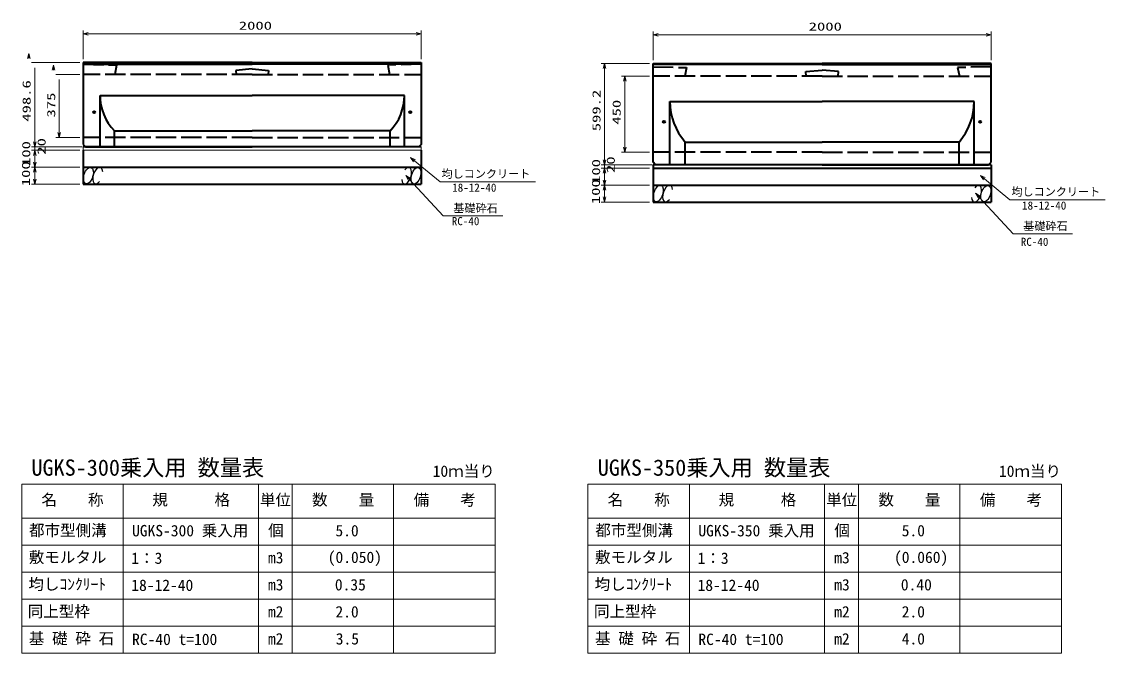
# Model space of a CAD drawing. Units: millimetres on the paper. Extents: x 15 to 1224, y 2 to 859.
# Drawn here: x 360 to 680.5, y 236.2 to 423.1 of the extents above; entities that cross this region are included whole.
import ezdxf
from ezdxf.enums import TextEntityAlignment as Align

# ---------------------------------------------------------------- set-up
doc = ezdxf.new("R2010")
doc.units = ezdxf.units.MM
doc.linetypes.add('DASHED', pattern=[7.5, 6, -1.5])
doc.linetypes.add('USER4', pattern=[6.773336, 0.846667, -0.846667, 0.846667, -0.846667, 0.846667, -0.846667, 0.846667, -0.846667])
for name, color, linetype, lineweight in [('D-BMK-HTXT', 7, 'Continuous', 13), ('D-STR-DIM（寸法）', 7, 'Continuous', 13), ('D-STR-HTXT(均しCON-旗)', 7, 'Continuous', 13), ('D-STR-HTXT(基礎砕石-旗)', 7, 'Continuous', 13), ('D-STR-STRF(グリ)', 7, 'Continuous', 25), ('D-STR（構造物）', 1, 'Continuous', 35)]:
    doc.layers.add(name, color=color, linetype=linetype, lineweight=lineweight)
doc.styles.add('ＭＳ ゴシック', font='')
doc.styles.get('ＭＳ ゴシック').set_extended_font_data('MS Gothic')

# ---------------------------------------------------------------- blocks, each defined once
blk = doc.blocks.new('_Open30')
at = {"color": 7, "linetype": 'Continuous', "lineweight": 13}
for p, q in [((-1, 0.2679), (0, 0)), ((0, 0), (-1, -0.2679)), ((0, 0), (-1, 0))]:
    blk.add_line(p, q, dxfattribs=at)

msp = doc.modelspace()

# ---------------------------------------------------------------- linework, layer by layer
at = {"layer": 'D-BMK-HTXT'}
for p, q in [((360.031, 286.243), (500.031, 286.243)), ((360.031, 286.243), (360.031, 236.243)), ((390.031, 286.243), (390.031, 236.243)), ((430.031, 286.243), (430.031, 236.243)), ((440.031, 286.243), (440.031, 236.243)), ((470.031, 286.243), (470.031, 236.243)), ((500.031, 286.243), (500.031, 236.243)), ((527.484, 286.243), (667.484, 286.243)), ((527.484, 286.243), (527.484, 236.243)), ((557.484, 286.243), (557.484, 236.243)), ((597.484, 286.243), (597.484, 236.243)), ((607.484, 286.243), (607.484, 236.243)), ((637.484, 286.243), (637.484, 236.243)), ((667.484, 286.243), (667.484, 236.243)), ((360.031, 276.243), (500.031, 276.243)), ((527.484, 276.243), (667.484, 276.243)), ((360.031, 268.243), (500.031, 268.243)), ((527.484, 268.243), (667.484, 268.243)), ((360.031, 260.243), (500.031, 260.243)), ((527.484, 260.243), (667.484, 260.243)), ((360.031, 252.243), (500.031, 252.243)), ((527.484, 252.243), (667.484, 252.243)), ((360.031, 244.243), (500.031, 244.243)), ((527.484, 244.243), (667.484, 244.243)), ((360.031, 236.243), (500.031, 236.243)), ((527.484, 236.243), (667.484, 236.243))]:
    msp.add_line(p, q, dxfattribs=at)
at = {"layer": 'D-STR-DIM（寸法）'}
for p, q in [((378.202, 411.967), (378.202, 420.45)), ((478.202, 411.967), (478.202, 420.45)), ((546.723, 411.7), (546.723, 420.182)), ((646.723, 411.7), (646.723, 420.182)), ((379.702, 419.45), (476.702, 419.45)), ((548.223, 419.182), (645.223, 419.182)), ((377.201, 410.967), (362.892, 410.967)), ((545.723, 410.7), (531.413, 410.7)), ((363.892, 409.467), (363.892, 387.537)), ((377.201, 407.458), (370.158, 407.458)), ((532.413, 409.2), (532.413, 382.24)), ((545.723, 406.99), (537.422, 406.99)), ((371.158, 405.958), (371.158, 390.287)), ((538.422, 405.49), (538.422, 385.99)), ((363.892, 387.537), (363.892, 389.037)), ((377.201, 388.787), (370.158, 388.787)), ((377.952, 386.037), (362.892, 386.037)), ((377.201, 386.037), (362.892, 386.037)), ((377.201, 385.037), (362.892, 385.037)), ((377.201, 385.037), (362.892, 385.037)), ((363.892, 385.037), (363.892, 386.037)), ((363.892, 383.537), (363.892, 381.537)), ((363.892, 383.537), (363.892, 382.037)), ((532.413, 382.24), (532.413, 383.74)), ((545.723, 384.49), (537.422, 384.49)), ((377.201, 380.037), (362.892, 380.037)), ((377.201, 380.037), (362.892, 380.037)), ((363.892, 378.537), (363.892, 376.537)), ((546.473, 380.74), (531.413, 380.74)), ((545.473, 380.74), (531.413, 380.74)), ((545.723, 379.74), (531.413, 379.74)), ((545.723, 379.74), (531.413, 379.74)), ((532.413, 379.74), (532.413, 380.74)), ((532.413, 378.24), (532.413, 376.24)), ((532.413, 378.24), (532.413, 376.74)), ((377.201, 375.037), (362.892, 375.037)), ((545.723, 374.74), (531.413, 374.74)), ((545.723, 374.74), (531.413, 374.74)), ((532.413, 373.24), (532.413, 371.24)), ((545.723, 369.74), (531.413, 369.74))]:
    msp.add_line(p, q, dxfattribs=at)
at = {"layer": 'D-STR-DIM（寸法）', "color": 1}
for p, q in [((378.201, 386.037), (378.201, 385.037)), ((378.201, 385.037), (478.201, 385.037)), ((478.201, 386.037), (478.201, 385.037))]:
    msp.add_line(p, q, dxfattribs=at)
at = {"layer": 'D-STR-HTXT(均しCON-旗)'}
for points in [[(511.958, 375.727), (483.751, 375.727), (476.192, 381.941)], [(680.479, 370.43), (652.272, 370.43), (644.713, 376.643)]]:
    msp.add_lwpolyline(points, dxfattribs=at)
at = {"layer": 'D-STR-HTXT(基礎砕石-旗)'}
for points in [[(502.273, 365.647), (484.702, 365.647), (474.612, 376.513)], [(670.794, 360.35), (653.223, 360.35), (643.133, 371.216)]]:
    msp.add_lwpolyline(points, dxfattribs=at)
at = {"layer": 'D-STR-STRF(グリ)'}
for centre, major_axis in [((379.777, 377.56), (0.79, 2.421)), ((476.626, 377.513), (-0.79, -2.421)), ((548.298, 372.263), (0.79, 2.421)), ((645.147, 372.216), (-0.79, -2.421))]:
    msp.add_ellipse(centre, major_axis=major_axis, ratio=0.5139, dxfattribs=at)
for centre, major_axis in [((382.517, 377.56), (0.79, 2.421)), ((473.886, 377.513), (-0.79, -2.421)), ((551.039, 372.263), (0.79, 2.421)), ((642.407, 372.216), (-0.79, -2.421))]:
    msp.add_ellipse(centre, major_axis=major_axis, ratio=0.5139, start_param=5.3575563, end_param=10.3750652, dxfattribs=at)
at = {"layer": 'D-STR（構造物）'}
for p, q in [((378.201, 410.967), (378.201, 386.787)), ((428.201, 410.967), (378.201, 410.967)), ((378.201, 410.545), (428.201, 410.545)), ((428.201, 410.967), (478.201, 410.967)), ((478.201, 410.545), (428.201, 410.545)), ((478.201, 410.967), (478.201, 386.787)), ((546.723, 410.7), (596.723, 410.7)), ((546.723, 381.49), (546.723, 410.7)), ((596.723, 410.45), (546.723, 410.45)), ((646.723, 410.7), (596.723, 410.7)), ((596.723, 410.45), (646.723, 410.45)), ((646.723, 381.49), (646.723, 410.7)), ((383.201, 401.287), (428.201, 401.287)), ((383.201, 386.037), (383.201, 401.287)), ((473.201, 401.287), (428.201, 401.287)), ((473.201, 386.037), (473.201, 401.287)), ((551.723, 399.49), (596.723, 399.49)), ((551.723, 380.74), (551.723, 399.49)), ((641.723, 399.49), (596.723, 399.49)), ((641.723, 380.74), (641.723, 399.49)), ((387.451, 390.766), (428.201, 390.766)), ((387.451, 386.037), (387.451, 390.766)), ((468.951, 390.766), (428.201, 390.766)), ((468.951, 386.037), (468.951, 390.766)), ((378.201, 386.787), (378.952, 386.037)), ((478.201, 386.037), (378.201, 386.037)), ((378.201, 385.037), (378.201, 380.037)), ((378.952, 386.037), (428.201, 386.037)), ((477.451, 386.037), (428.201, 386.037)), ((478.201, 386.787), (477.451, 386.037)), ((478.201, 385.037), (478.201, 380.037)), ((556.223, 387.49), (596.723, 387.49)), ((556.223, 380.74), (556.223, 387.49)), ((637.223, 387.49), (596.723, 387.49)), ((637.223, 380.74), (637.223, 387.49)), ((547.473, 380.74), (546.723, 381.49)), ((645.973, 380.74), (646.723, 381.49)), ((378.201, 380.037), (478.201, 380.037)), ((378.201, 380.037), (378.201, 375.037)), ((378.201, 380.037), (478.201, 380.037)), ((478.201, 380.037), (478.201, 375.037)), ((646.723, 380.74), (546.723, 380.74)), ((546.723, 380.74), (546.723, 379.74)), ((546.723, 379.74), (646.723, 379.74)), ((546.723, 379.74), (646.723, 379.74)), ((546.723, 379.74), (546.723, 374.74)), ((596.723, 380.74), (547.473, 380.74)), ((596.723, 380.74), (645.973, 380.74)), ((646.723, 380.74), (646.723, 379.74)), ((646.723, 379.74), (646.723, 374.74)), ((378.201, 375.037), (478.201, 375.037)), ((546.723, 374.74), (646.723, 374.74)), ((546.723, 374.74), (546.723, 369.74)), ((546.723, 374.74), (646.723, 374.74)), ((646.723, 374.74), (646.723, 369.74)), ((546.723, 369.74), (646.723, 369.74))]:
    msp.add_line(p, q, dxfattribs=at)
at = {"layer": 'D-STR（構造物）', "linetype": 'USER4'}
for p, q in [((378.201, 410.467), (378.201, 410.545)), ((478.201, 410.467), (478.201, 410.545)), ((546.723, 409.748), (546.723, 409.826)), ((646.723, 409.748), (646.723, 409.826))]:
    msp.add_line(p, q, dxfattribs=at)
at = {"layer": 'D-STR（構造物）', "linetype": 'DASHED'}
for p, q in [((378.201, 410.467), (388.117, 410.219)), ((388.117, 410.219), (387.562, 407.458)), ((478.201, 410.467), (468.286, 410.219)), ((468.286, 410.219), (468.841, 407.458)), ((428.201, 407.458), (378.201, 407.458)), ((428.201, 409.122), (423.362, 408.638)), ((423.362, 408.638), (423.458, 407.458)), ((428.201, 409.122), (433.041, 408.638)), ((428.201, 407.458), (478.201, 407.459)), ((433.041, 408.638), (432.945, 407.458)), ((546.723, 409.748), (556.638, 409.5)), ((596.723, 406.99), (546.723, 406.99)), ((556.638, 409.5), (556.133, 406.99)), ((556.634, 409.557), (556.612, 409.579)), ((591.883, 408.301), (596.723, 408.785)), ((591.989, 406.99), (591.883, 408.301)), ((601.562, 408.301), (596.723, 408.785)), ((596.723, 406.99), (646.723, 406.99)), ((601.456, 406.99), (601.562, 408.301)), ((646.723, 409.748), (636.807, 409.5)), ((636.807, 409.5), (637.312, 406.99)), ((636.811, 409.557), (636.833, 409.579)), ((428.201, 388.787), (378.201, 388.787)), ((428.201, 388.787), (478.201, 388.787)), ((596.723, 384.49), (546.723, 384.49)), ((596.723, 384.49), (646.723, 384.49))]:
    msp.add_line(p, q, dxfattribs=at)
at = {"layer": 'D-STR（構造物）'}
for centre in [(381.451, 396.287), (474.951, 396.287), (549.973, 393.49), (643.473, 393.49)]:
    msp.add_circle(centre, 0.3, dxfattribs=at)
for centre, radius, start, end in [((398.073, 401.175), 14.872, 179.57082, 224.42268), ((458.33, 401.176), 14.872, 315.57743, 0.4293), ((570.145, 399.554), 18.423, 180.20123, 220.91087), ((623.3, 399.554), 18.423, 319.08913, 359.79877)]:
    msp.add_arc(centre, radius, start, end, dxfattribs=at)

# ---------------------------------------------------------------- block references
at = {"layer": 'D-STR-DIM（寸法）', "xscale": 1.5, "yscale": 1.5}
for p, rotation in [((378.202, 419.45), 180), ((546.723, 419.182), 180), ((362.142, 413.717), 90), ((369.408, 410.208), 90), ((532.413, 410.7), 90), ((538.422, 406.99), 90), ((371.158, 388.787), 270), ((363.892, 386.037), 270), ((363.892, 386.037), 270), ((363.892, 385.037), 90), ((363.892, 385.037), 90), ((538.422, 384.49), 270), ((363.892, 380.037), 270), ((532.413, 380.74), 270), ((532.413, 380.74), 270), ((363.892, 380.037), 90), ((532.413, 379.74), 90), ((532.413, 379.74), 90), ((363.892, 375.037), 270), ((532.413, 374.74), 270), ((532.413, 374.74), 90), ((532.413, 369.74), 270)]:
    msp.add_blockref('_Open30', p, dxfattribs=dict(at, rotation=rotation))
for p in [(478.202, 419.45), (646.723, 419.182)]:
    msp.add_blockref('_Open30', p, dxfattribs=at)
at = {"layer": 'D-STR-HTXT(均しCON-旗)', "xscale": 1.5, "yscale": 1.5, "rotation": 140.57786}
for p in [(475.033, 382.893), (643.554, 377.596)]:
    msp.add_blockref('_Open30', p, dxfattribs=at)
at = {"layer": 'D-STR-HTXT(基礎砕石-旗)', "xscale": 1.5, "yscale": 1.5, "rotation": 132.88015}
for p in [(473.591, 377.613), (642.112, 372.315)]:
    msp.add_blockref('_Open30', p, dxfattribs=at)

# ---------------------------------------------------------------- texts
at = {"layer": 'D-BMK-HTXT', "style": 'ＭＳ ゴシック'}
for s, height, p in [('UGKS-300乗入用 数量表', 4.811, (362.92, 287.334)), ('10ｍ当り', 3.367, (481.571, 287.439)), ('UGKS-350乗入用 数量表', 4.811, (530.373, 287.334)), ('10ｍ当り', 3.367, (649.024, 287.439)), ('名\u3000\u3000称', 3.367, (365.867, 278.961)), ('規\u3000\u3000\u3000格', 3.367, (398.671, 278.979)), ('単位', 3.367, (430.49, 278.943)), ('数\u3000\u3000量', 3.367, (445.92, 278.979)), ('備\u3000\u3000考', 3.367, (475.938, 278.939)), ('名\u3000\u3000称', 3.367, (533.32, 278.961)), ('規\u3000\u3000\u3000格', 3.367, (566.124, 278.979)), ('単位', 3.367, (597.943, 278.943)), ('数\u3000\u3000量', 3.367, (613.373, 278.979)), ('備\u3000\u3000考', 3.367, (643.391, 278.939)), ('都市型側溝', 3.367, (362.208, 269.943)), ('UGKS-300 乗入用', 3.367, (392.679, 269.836)), ('個', 3.367, (432.908, 269.925)), ('5.0', 3.367, (452.82, 269.845)), ('都市型側溝', 3.367, (529.66, 269.943)), ('UGKS-350 乗入用', 3.367, (560.132, 269.836)), ('個', 3.367, (600.36, 269.925)), ('5.0', 3.367, (620.273, 269.845)), ('敷モルタル', 3.367, (362.137, 261.988)), ('1：3', 3.367, (392.448, 261.693)), ('m3', 3.367, (432.855, 261.845)), ('(0.050)', 3.367, (450.541, 261.962)), ('敷モルタル', 3.367, (529.589, 261.988)), ('1：3', 3.367, (559.901, 261.693)), ('m3', 3.367, (600.308, 261.845)), ('(0.060)', 3.367, (617.994, 261.962)), ('均しｺﾝｸﾘｰﾄ', 3.367, (362.012, 254.006)), ('18-12-40', 3.367, (392.448, 253.693)), ('m3', 3.367, (432.855, 253.845)), ('0.35', 3.367, (452.65, 253.845)), ('均しｺﾝｸﾘｰﾄ', 3.367, (529.465, 254.006)), ('18-12-40', 3.367, (559.901, 253.693)), ('m3', 3.367, (600.308, 253.845)), ('0.40', 3.367, (620.013, 253.845)), ('同上型枠', 3.367, (361.817, 245.961)), ('m2', 3.367, (432.846, 245.845)), ('2.0', 3.367, (452.82, 245.845)), ('同上型枠', 3.367, (529.27, 245.961)), ('m2', 3.367, (600.299, 245.845)), ('2.0', 3.367, (620.273, 245.845)), ('基 礎 砕 石', 3.367, (362.137, 237.952)), ('RC-40 t=100', 3.367, (392.68, 237.693)), ('m2', 3.367, (432.846, 237.845)), ('3.5', 3.367, (452.911, 237.845)), ('基 礎 砕 石', 3.367, (529.589, 237.952)), ('RC-40 t=100', 3.367, (560.132, 237.693)), ('m2', 3.367, (600.299, 237.845)), ('4.0', 3.367, (620.273, 237.845))]:
    msp.add_text(s, height=height, dxfattribs=at).set_placement(p, align=Align.BOTTOM_LEFT)
at = {"layer": 'D-STR-DIM（寸法）', "style": 'ＭＳ ゴシック', "width": 1.5}
for p in [(424.243, 419.987), (592.764, 419.72)]:
    msp.add_text('2000', height=2.405, dxfattribs=at).set_placement(p, align=Align.BOTTOM_LEFT)
for s, p in [('498.6', (363.401, 393.502)), ('375', (370.667, 394.743)), ('599.2', (531.922, 390.682)), ('450', (537.885, 392.615)), ('20', (367.821, 383.74)), ('100', (363.286, 380.402)), ('100', (363.211, 374.421)), ('100', (531.807, 375.105)), ('20', (536.147, 378.325)), ('100', (531.732, 369.123))]:
    msp.add_text(s, height=2.405, rotation=90, dxfattribs=at).set_placement(p, align=Align.BOTTOM_LEFT)
at = {"layer": 'D-STR-HTXT(均しCON-旗)', "style": 'ＭＳ ゴシック'}
for s, p in [('均しコンクリート', (484.198, 376.137)), ('18-12-40', (487.332, 372.076)), ('均しコンクリート', (652.719, 370.84)), ('18-12-40', (655.853, 366.779))]:
    msp.add_text(s, height=2.405, dxfattribs=at).set_placement(p, align=Align.BOTTOM_LEFT)
at = {"layer": 'D-STR-HTXT(基礎砕石-旗)', "style": 'ＭＳ ゴシック'}
for s, p in [('基礎砕石', (487.686, 365.982)), ('RC-40', (487.204, 362.168)), ('基礎砕石', (656.207, 360.684)), ('RC-40', (655.465, 356.049))]:
    msp.add_text(s, height=2.405, dxfattribs=at).set_placement(p, align=Align.BOTTOM_LEFT)

doc.saveas('drawing.dxf')
